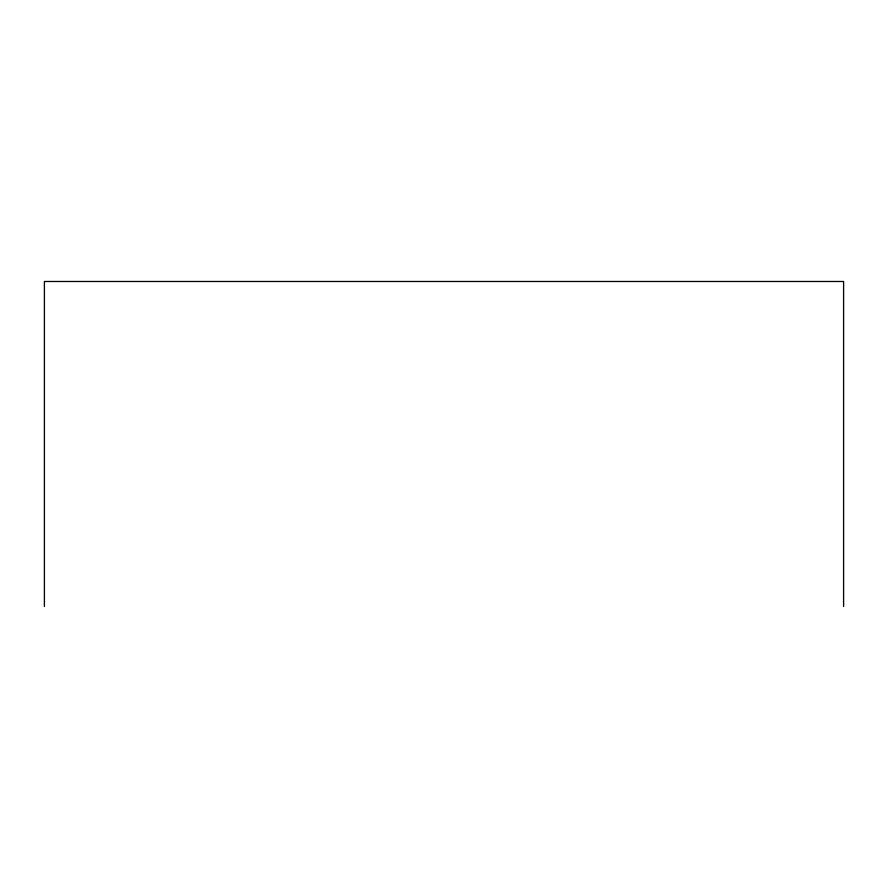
<?xml version="1.0" encoding="UTF-8"?>
<svg xmlns="http://www.w3.org/2000/svg" width="888" height="888" viewBox="0 0 888 888"><rect width="100%" height="100%" fill="white"/><g stroke="black" fill="none" stroke-linecap="round" stroke-linejoin="round"><path stroke-width="1.33" d="M843.6 606.515L843.6 281.485L44.4 281.485L44.4 606.515"/></g></svg>
